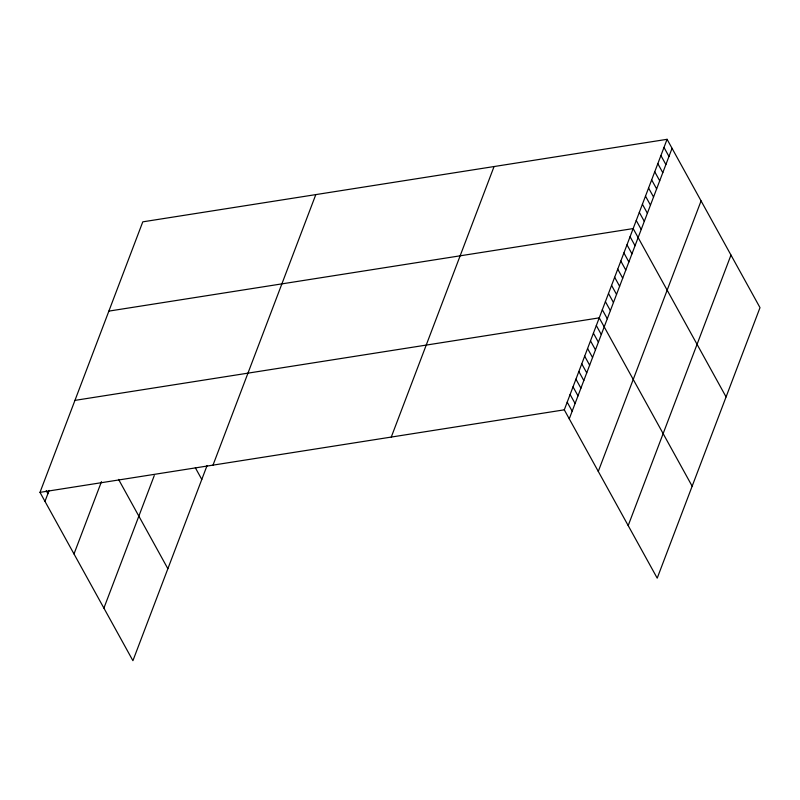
<?xml version="1.0" encoding="UTF-8"?>
<svg xmlns="http://www.w3.org/2000/svg" width="800" height="800" viewBox="0 0 800 800"><rect width="100%" height="100%" fill="white"/><g stroke="black" fill="none" stroke-linecap="round" stroke-linejoin="round"><path stroke-width="1.2" d="M207.08 465.53L132.92 660.69L40 492.36L142.79 221.84L667.08 139.31L760 307.64L657.21 578.16L564.29 409.83L667.08 139.31M44.98 501.37L49.14 490.42M74 553.95L101.46 481.68M103.9 608.11L154.27 475.56M213.01 465.12L315.81 194.6M391.27 437.07L494.06 166.55M569.26 418.85L672.05 148.33M598.28 471.42L701.08 200.9M628.19 525.59L730.98 255.07M108.87 311.11L633.16 228.58L726.08 396.92M74.95 400.38L599.23 317.86L692.16 486.19M40 492.36L564.29 409.83M663.99 147.43L668.97 156.44M660.91 155.54L665.89 164.56M657.83 163.66L662.8 172.68M654.74 171.78L659.72 180.79M651.66 179.89L656.63 188.91M648.57 188.01L653.55 197.02M645.49 196.12L650.47 205.14M642.41 204.24L647.38 213.25M639.32 212.35L644.3 221.37M636.24 220.47L641.22 229.48M630.07 236.7L635.05 245.72M626.99 244.82L631.96 253.83M623.9 252.93L628.88 261.95M620.82 261.05L625.8 270.06M617.74 269.16L622.71 278.18M614.65 277.28L619.63 286.29M611.57 285.39L616.55 294.41M608.49 293.51L613.46 302.52M605.4 301.63L610.38 310.64M602.32 309.74L607.29 318.76M596.32 325.52L601.3 334.54M593.41 333.19L598.39 342.2M590.5 340.85L595.47 349.87M587.58 348.52L592.56 357.53M584.67 356.18L589.65 365.2M581.76 363.84L586.74 372.86M578.85 371.51L583.82 380.52M575.93 379.17L580.91 388.19M573.02 386.84L578 395.85M570.11 394.5L575.09 403.52M567.2 402.17L572.17 411.18M195.34 467.76L201.79 479.44M118.56 479.38L167.87 568.71M46.23 490.7L47.89 493.71"/></g></svg>
